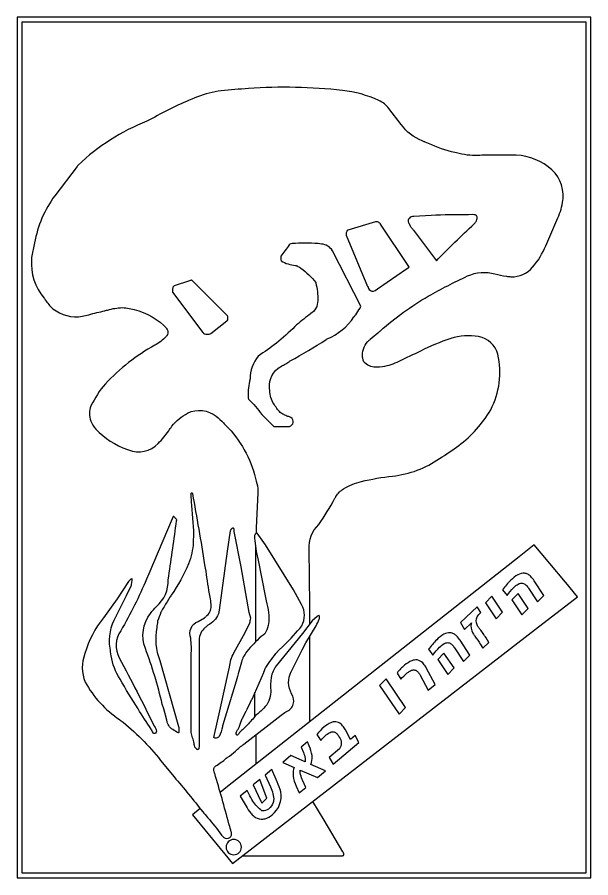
# Model space of a CAD drawing. Extents: x 2039 to 3439, y 250 to 1150.
# Drawn here: x 2839 to 3439, y 250 to 1150 of the extents above; entities that cross this region are included whole.
import ezdxf

# ---------------------------------------------------------------- set-up
doc = ezdxf.new("R2010")
doc.units = 0
doc.header["$MEASUREMENT"] = 0

msp = doc.modelspace()

# ---------------------------------------------------------------- linework, layer by layer
for points in [[(2838.81, 250), (3438.81, 250), (3438.81, 1150), (2838.81, 1150)], [(2843.81, 255.01), (3433.81, 255.01), (3433.81, 1144.99), (2843.81, 1144.99)], [(3335.27, 544.504), (3328.56, 537.546), (3339.88, 520.789), (3346.59, 527.746)], [(3362.71, 547.346), (3356.19, 540.584), (3366.74, 525.003), (3373.25, 531.764)], [(3285.24, 485.019), (3278.72, 478.256), (3289.27, 462.674), (3295.78, 469.436)], [(3224.66, 457.97), (3217.95, 451.012), (3238.24, 421.024), (3244.94, 427.982)], [(3085.72, 347.132), (3093.69, 330.276), (3094.79, 327.924), (3099.85, 333.167), (3099.15, 335.176), (3092.59, 352.914)]]:
    msp.add_lwpolyline(points, close=True)
for points in [[(3144.92, 515.526), (3144.92, 535.096), (3144.38, 593.504, -0.23468), (3154.28, 619.376, 0.0279209), (3171.21, 646.914, 0.0066491), (3171.63, 647.699, -0.0105191), (3172.28, 648.777, -0.123731), (3180.25, 656.813, -0.0816561), (3198.8, 664.359, -0.0359933), (3231.44, 670.043, 0.125428), (3280.65, 688.467, 0.0121986), (3300.74, 702.089, 0.0968951), (3334.1, 739.427, 0.178405), (3341.56, 797.443, 0.292025), (3321.51, 815.964, 0.12723), (3292.28, 813.907, 0.0417159), (3260.72, 800.774, 0.0061244), (3238.05, 789.897, -0.0611744), (3220.88, 784.311, -0.109804), (3208.88, 784.801, -0.0550368), (3205.62, 785.977, -0.190294), (3200.74, 791.464, -0.0355839), (3200.41, 792.641, -0.0245128), (3200.13, 794.404, -0.211128), (3205.21, 810.379, -0.0217397), (3205.99, 811.261, -0.0083423), (3208.13, 813.221, -0.0196316), (3216.11, 819.884, 0.0350121), (3218.74, 822.139, -0.0466343), (3268.86, 858.301, -0.0194048), (3309.89, 879.371, -0.174468), (3338.6, 881.625, 0.0246933), (3350.47, 879.175, 0.0270532), (3355.29, 878.587, 0.233732), (3378, 888.485, 0.077123), (3391.69, 911.025), (3404.5, 940.131, 0.060436), (3409.68, 958.555), (3409.84, 960.221, 0.26255), (3394.3, 993.639, 0.172701), (3355.45, 1005.79), (3337.56, 1005.79, 0.01951), (3320.81, 1005.4, -0.0729643), (3298.26, 1008.04), (3293.23, 1009.32, -0.0423949), (3265.62, 1019.31, 0.0074229), (3264.58, 1019.8), (3262.36, 1020.69, -0.143003), (3240.58, 1037.76), (3227.72, 1054.61, 0.120456), (3217.06, 1062.82, 0.083197), (3179.05, 1073.44, 0.0443601), (3080.68, 1075.43, 0.0058218), (3052.23, 1073.1, 0.0540629), (3027.36, 1066.67, 0.0345747), (2982.76, 1045.59), (2974.5, 1041.33, 0.0957671), (2902.45, 995.207), (2901.9, 994.423), (2901.51, 993.737), (2878.12, 963.357, 0.116137), (2857.02, 913.965), (2853.87, 898.579), (2853.75, 896.913, 0.194922), (2866.93, 856.144), (2867.36, 855.655, 0.0360756), (2874.71, 846.247), (2876.04, 845.169, 0.214677), (2906.94, 837.231, 0.0150358), (2913.61, 838.897, -0.0083745), (2930.41, 843.013, 0.0124761), (2931.25, 843.209, 0.0049129), (2933.38, 843.797, -0.0667971), (2948.71, 846.247, -0.057012), (2956.04, 845.364, -0.140242), (2992.14, 827.627, -0.019333), (2993.95, 825.764, -0.0326741), (2995.15, 824.294, -0.118568), (2996.42, 821.061, -0.142067), (2995.92, 818.023, -0.074537), (2994.9, 816.454), (2994.46, 815.964, -0.0742764), (2982.72, 806.949, 0.0772156), (2931.12, 766.573, 0.0670462), (2915.96, 743.543, 0.192197), (2915.78, 727.667, 0.110148), (2920.98, 719.337, 0.121214), (2954.04, 697.874), (2955.15, 697.483, 0.308723), (2986.28, 704.343, 0.0388417), (2997.32, 717.573, -0.0083284), (3000.61, 722.179, -0.110237), (3017.1, 735.997, -0.28748), (3046.96, 732.664, -0.0480504), (3054.56, 725.707, 0.0069009), (3056.06, 724.04, 0.0122717), (3056.94, 723.159, -0.141113), (3087.96, 667.69, 0.0099396), (3088.01, 667.494), (3088.81, 664.947, -0.0646082), (3090.62, 654.559), (3090.55, 652.696), (3088.72, 616.143), (3088.72, 610.331)], [(3074.62, 273.043), (3179.03, 273.043, 0.0497483), (3179.73, 273.338, 0.013695), (3179.99, 273.436, 0.255417), (3180.56, 274.513, 0.0747979), (3180.45, 275.2, 0.0278757), (3180.26, 275.592), (3179.99, 276.18, 0.0291716), (3179.47, 277.258), (3159.76, 310.284), (3148.11, 329.846)]]:
    msp.add_lwpolyline(points, format="xyb")
for points in [[(3310.8, 943.365, 0.0177026), (3271.77, 942.679), (3253.77, 941.503, 0.601962), (3248.13, 935.035, -0.0702087), (3249.25, 933.173, 0.0629527), (3250.98, 930.086, -0.0133326), (3253.36, 927.293), (3277.25, 895.149, -0.0118586), (3316.72, 933.859, 0.0236964), (3317.78, 934.839, 0.0484585), (3318.77, 936.211, 0.150096), (3320.05, 940.523, 0.279697), (3318.52, 942.875, 0.0295801), (3317.92, 943.169, 0.0844527), (3315.38, 943.561)], [(3248.83, 888.598), (3247.62, 890.424), (3218.88, 933.649, 0.0326295), (3218.62, 934.159, 0.109008), (3217.47, 935.129, 0.21135), (3213.76, 935.872), (3184.7, 927.456, 0.181667), (3182.92, 924.336, 0.100384), (3182.84, 922.176), (3205.4, 868.487, -0.129631), (3205.98, 867.244, 0.137954), (3206.91, 865.339, 0.375984), (3213.33, 864.217), (3215.8, 865.85), (3246.16, 886.746)], [(3168.53, 905.831, 0.239107), (3156.99, 912.789, 0.0508577), (3129.83, 913.475), (3128.01, 913.279), (3127.84, 913.279, 0.0816012), (3125.07, 912.985, 0.152753), (3123.24, 911.809, -0.0121625), (3114.45, 899.951, 0.0336411), (3114.46, 899.363, 0.0195562), (3114.86, 895.443, 0.0302921), (3114.89, 895.247, 0.123023), (3129.93, 890.445, 0.0297763), (3130.28, 890.249), (3130.47, 890.249, -0.0519204), (3131.61, 889.857, -0.046725), (3135.04, 887.897), (3135.65, 887.505, -0.0691439), (3151.08, 872.609, -0.02693), (3151.13, 872.217, -0.0732197), (3153.17, 853.597, -0.281181), (3145.35, 839.779, -0.0198803), (3144.34, 838.701, 0.0307558), (3129.32, 826.549, -0.0269475), (3109.94, 809.104, -0.0177713), (3090.95, 795.581, 0.169587), (3082.35, 771.767, 0.0662413), (3080.27, 752.754), (3080.27, 752.363, 0.113776), (3080.62, 750.893), (3080.73, 750.697, -0.0303291), (3094.75, 734.429), (3095.62, 733.547), (3107.32, 721.884), (3123.77, 722.08, 0.639507), (3125.19, 731.293, 0.0597949), (3121.97, 732.469, -0.0853365), (3119.81, 733.35, 0.0482194), (3117.98, 734.33), (3117.71, 734.527, -0.0820114), (3113.96, 736.584, -0.0588075), (3107.33, 745.699, -0.159863), (3103.14, 759.223, -0.2867), (3111.58, 782.644, -0.0202358), (3117.14, 786.074), (3117.35, 786.173, 0.0554735), (3121.93, 788.819, -0.055528), (3124.41, 790.484, 0.0171292), (3161.9, 812.927, -0.0077293), (3162.89, 813.514, 0.151437), (3191.11, 836.544, 0.0153598), (3192.86, 838.897, -0.0082967), (3197.41, 845.757, 0.114232), (3198.2, 847.913)], [(3058.82, 837.792), (3021.51, 874.828, 0.0816711), (3020.52, 874.759, -0.0220059), (3018.95, 874.427), (3003.01, 869.225, 0.0903203), (3002.16, 868.371, 0.113893), (3001.13, 864.917, 0.102322), (3001.34, 862.315), (3032.89, 820.319, 0.124362), (3034.62, 818.962, 0.0873897), (3037.56, 818.441, 0.179113), (3041.44, 819.38), (3058.23, 832.447, 0.0114954), (3058.41, 832.58, 0.209293), (3059.24, 834.466, 0.0270665), (3059.17, 836.341, 0.0965704)], [(3118.01, 493.446, 0.0299597), (3136.54, 513.439, 0.254176), (3136.32, 535.684), (3127.77, 550.973), (3098.38, 598.11), (3089.93, 610.556, 0.05203), (3089.14, 610.459), (3088.77, 610.36, 0.192896), (3087.25, 608.4, 0.0297192), (3087.17, 608.106, 0.0130846), (3087.06, 607.323, 0.059123), (3087, 604.676), (3087.23, 602.814), (3088.7, 591.153), (3090.84, 582.039), (3098.25, 544.896), (3099.09, 539.751, -0.0346391), (3101.67, 527.256, -0.131172), (3100.01, 509.322, -0.186923), (3094.09, 502.266, 0.0481), (3079.08, 486.489, 0.100482), (3073.36, 475.61, -0.0146921), (3067.7, 455.716), (3053.87, 409.95, 0.0127083), (3053.41, 407.892, -0.0713495), (3050.22, 397.896, -0.0978433), (3049.48, 397.112, -0.165845), (3046.04, 396.132, -0.139262), (3044.56, 396.622), (3051.53, 427.786), (3059.73, 465.614), (3060.77, 470.319, -0.0911794), (3065.48, 485.214), (3077.19, 506.48), (3082.02, 516.574, 0.0438106), (3083.06, 521.425), (3081.5, 527.354), (3072.96, 575.179), (3065.79, 612.32, -0.0127071), (3065.71, 612.713, -0.0344305), (3065.7, 612.909, 0.0128947), (3065.68, 613.986, 0.0856575), (3065.49, 614.966, 0.0127044), (3065.41, 615.163, 0.2294), (3064.71, 615.653, 0.0302883), (3064.51, 615.653, 0.0421662), (3064.14, 615.554, 0.0646175), (3063.37, 615.163, 0.146311), (3061.76, 613.3), (3061.7, 612.909), (3058.53, 591.544), (3050.08, 529.804), (3049.26, 525.983, -0.17408), (3038.35, 514.026, 0.0045178), (3035.53, 511.674, 0.221233), (3029.04, 498.444), (3029.12, 462.772), (3029.18, 432.784), (3029.28, 388.39, -0.0914553), (3028.7, 384.96, -0.0723372), (3028.39, 384.47, -0.0498301), (3028.18, 384.274, -0.195012), (3027.54, 383.98, -0.109978), (3026.95, 384.176, -0.0382277), (3026.6, 384.47, -0.0823555), (3025.27, 385.744), (3025.1, 386.038, -0.105549), (3023.79, 390.546, 0.0785983), (3022.32, 396.524, -0.0711299), (3020.78, 402.012, -0.0096497), (3020.73, 402.453), (3020.7, 481.784, -0.0298466), (3020.72, 482.715, 0.0509292), (3020.33, 500.6, -0.415226), (3028.24, 518.142), (3034.72, 521.964, 0.0390983), (3037.17, 524.219, 0.283605), (3041.54, 536.174, 0.054078), (3039.18, 550.483, 0.0091837), (3035.24, 577.236, 0.0054254), (3022.48, 651.765, 0.183425), (3020.92, 652.109, 0.081987), (3020.57, 652.01, 0.112109), (3020.33, 651.814, 0.0231157), (3020.33, 651.52), (3020.92, 641.623, -0.0125074), (3021.05, 639.466), (3023.14, 612.713, -0.0559331), (3023.08, 605.754, 0.0131854), (3022.98, 600.854, -0.0690615), (3018.16, 578.51, -0.0516606), (2999.94, 545.68, 0.0148695), (2998.9, 543.916, -0.0290518), (2998.55, 543.329), (2995.57, 538.624, 0.0089063), (2989.28, 528.139), (2989.18, 527.844, 0.0138879), (2985.69, 518.24, 0.0128273), (2984.8, 511.674, 0.136827), (2987.88, 477.179), (3007.59, 408.284), (3007.9, 407.157), (3007.9, 403.678, -0.0567271), (3007.76, 402.11, -0.0830804), (3007.61, 401.718, -0.36542), (3007.29, 401.62, -0.0233201), (3007.05, 401.718, -0.0296925), (3001.56, 404.952, -0.218437), (2995.21, 414.752), (2995.16, 414.948), (2992.05, 426.806), (2990.61, 431.609, 0.0297952), (2972.88, 489.82, -0.262606), (2978.32, 526.472, -0.0541573), (2984.52, 533.626, 0.224274), (2996.77, 561.753, 0.0061212), (3005.02, 619.769), (3005.5, 623.394, 0.0346974), (3005.65, 623.689, 0.238074), (3005.51, 624.718, -0.0291572), (3003.48, 627.119, 0.0744605), (3002.72, 627.903, 0.0893884), (3002.41, 628, 0.202436), (3002.03, 627.853, 0.0162688), (3001.95, 627.706), (3000.74, 625.403), (2976.59, 568.024), (2974.2, 562.439, -0.0302686), (2947.16, 508.44, 0.28586), (2945.62, 479.922, -0.0082837), (2982.32, 408.382, -0.119238), (2984.64, 403.188, -0.143667), (2983.36, 401.326, -0.0991117), (2982.45, 400.836), (2982.28, 400.836, -0.2501), (2981.2, 401.228, -0.0172875), (2980.98, 401.62, 0.0263427), (2978.78, 405.54, -0.0126381), (2965.21, 426.709, -0.0193534), (2946.58, 457.872, -0.119321), (2937.2, 482.274, -0.0164888), (2936.02, 490.016, -0.174871), (2942.34, 523.434, 0.0072107), (2942.81, 524.414), (2953.23, 545.093), (2958.12, 555.48, 0.0130989), (2958.47, 556.656), (2959.14, 561.066, 0.0208224), (2959.15, 563.026, 0.0267592), (2958.02, 562.34), (2957.8, 562.144), (2955.97, 560.479), (2955.41, 559.989), (2955.26, 559.694), (2943.27, 541.564), (2929.12, 521.964, 0.103121), (2909.58, 484.43, 0.187179), (2909.86, 454.639, 0.120107), (2945.95, 415.438), (2946.57, 414.948, -0.0615858), (2988.84, 372.71), (3003.01, 355.56, -0.0088586), (3032.87, 319.006, -0.0077488), (3037.9, 313.028, -0.0251684), (3052.51, 294.702, 0.0171225), (3053.74, 293.232, 0.300901), (3059.75, 291.468, 0.407029), (3062.98, 296.368, 0.0480385), (3062.74, 298.034, 0.0193714), (3060.5, 305.482, -0.0169182), (3060.39, 305.776, -0.0107168), (3060.26, 306.266, 0.0084365), (3045.4, 359.382), (3045.3, 359.578, -0.0546668), (3044.65, 362.126, -0.0305325), (3044.53, 363.302, -0.207256), (3045.82, 366.34, -0.0441013), (3046.7, 366.928, 0.0324382), (3057.46, 374.964), (3058.32, 375.65), (3058.57, 375.846, 0.038192), (3067.09, 382.412, -0.0374728), (3076.02, 389.762), (3114.93, 420.142, -0.0061664), (3119.9, 423.67, 0.49953), (3125.87, 442.389, -0.252364), (3125.39, 465.614, -0.0086263), (3125.73, 466.153), (3136.95, 488.546), (3140.71, 495.799), (3151.46, 513.634, 0.0254517), (3154.69, 520.494, 0.0779879), (3155, 522.16, 0.0867395), (3154.72, 524.12, 0.538564), (3153.93, 524.414, 0.0488267), (3152.55, 523.336), (3147.42, 518.829), (3137.34, 505.5), (3109.73, 471.69, 0.104969), (3104.37, 459.636, 0.0571715), (3103.97, 445.622), (3104.03, 444.25, -0.198288), (3096.72, 427.394, -0.0250107), (3088.2, 419.75, -0.0244282), (3079.69, 409.95, -0.0136233), (3071.46, 401.914), (3071.29, 401.718, 0.0126495), (3070.13, 400.15, -0.0851748), (3069.28, 399.268, -0.0967099), (3069, 399.17, -0.225322), (3068.63, 399.17, -0.0975954), (3068.42, 399.366, -0.201195), (3067.96, 402.012, -0.0590595), (3068.27, 402.796, -0.0476349), (3069.79, 405.344, 0.0807701), (3071.39, 408.382), (3071.51, 408.676, -0.0399919), (3074.23, 416.419, -0.030236), (3074.55, 417.104, 0.0115698), (3084.03, 436.019, -0.0096342), (3084.43, 436.9), (3096.66, 464.732, 0.007701), (3097.04, 465.909, -0.0591668), (3098.6, 469.73), (3098.78, 470.024, -0.0262474), (3111.05, 486.39), (3111.17, 486.586)], [(3389.7, 545.19), (3379.57, 560.576, 0.0522096), (3375.95, 565.183, 0.0786428), (3372.84, 567.534, 0.0955011), (3369.32, 568.514, 0.140931), (3362.57, 566.946, 0.074963), (3355.06, 561.164, 0.0420564), (3346.54, 551.266), (3351.21, 545.289, -0.0350592), (3358.19, 553.422, -0.0747833), (3362.98, 557.244, -0.109839), (3366.42, 558.224, -0.0962677), (3368.31, 557.93, -0.106729), (3371.27, 555.873, -0.0517792), (3373.74, 552.834), (3383.1, 538.526)], [(3323.64, 527.453), (3320.1, 533.332), (3302.48, 516.869), (3306.72, 509.812), (3313.88, 516.476, 0.214221), (3315.54, 505.696, 0.0221686), (3317.52, 502.756, -0.0225217), (3323.37, 494.034), (3325.73, 490.114), (3332.11, 496.092), (3329.3, 500.796, 0.0325316), (3322.81, 510.009, -0.0313529), (3320.82, 512.753, -0.0333746), (3319.94, 514.516, -0.22648), (3320.01, 522.749, -0.0943914)], [(3312.23, 482.862), (3302.1, 498.346, 0.0522096), (3298.48, 502.952, 0.0786428), (3295.37, 505.206, 0.0955011), (3291.85, 506.284, 0.140931), (3285.1, 504.716, 0.074963), (3277.6, 498.836, 0.0420564), (3269.07, 488.939), (3273.75, 482.96, -0.0350592), (3280.72, 491.192, -0.0747833), (3285.51, 494.916, -0.109839), (3288.95, 495.896, -0.0962677), (3290.84, 495.602, -0.106729), (3293.8, 493.642, -0.0517792), (3296.27, 490.506), (3305.63, 476.199)], [(3275.91, 452.189), (3266.73, 469.436, 0.0526078), (3263.86, 473.749), (3263.01, 474.729, 0.165941), (3257.33, 477.766, 0.123972), (3251.75, 476.982, 0.0847461), (3244.07, 472.279, 0.0536084), (3236.1, 464.144), (3240.19, 457.872, -0.0282265), (3246.25, 463.85, -0.0310045), (3248.66, 465.614, -0.0860393), (3252.17, 467.28, -0.175977), (3255.75, 466.986, -0.108712), (3258.42, 464.83, -0.0506678), (3260.37, 461.89), (3268.74, 446.112)], [(3187.42, 394.564), (3182.12, 404.56, 0.0506986), (3179.19, 408.97, 0.0387089), (3177.55, 410.636, 0.163393), (3172.11, 413.086, 0.11663), (3166.92, 412.204, 0.0759407), (3159.63, 407.5, 0.0500665), (3152.16, 399.758), (3156.25, 393.584, -0.0370688), (3162.12, 399.366, -0.0117993), (3163.15, 400.248, -0.0858644), (3167.25, 402.502, -0.127163), (3169.86, 402.796, -0.0736575), (3171.12, 402.306, -0.101254), (3173.57, 400.248, -0.0472683), (3175.62, 397.21, -0.333993), (3175.78, 384.764), (3165.3, 375.944), (3169.19, 368.692), (3196.23, 391.33), (3192.33, 398.68)], [(3145.87, 368.594, 0.100718), (3147.29, 376.728, 0.0143107), (3147.21, 377.806, 0.0690813), (3144.14, 388.096), (3142.39, 392.31), (3135.74, 386.724), (3138.17, 381.138, -0.067478), (3140.08, 374.866, -0.109737), (3139.89, 371.24), (3125.09, 377.806), (3116.66, 370.652), (3128.62, 365.36, 0.110375), (3127.35, 357.52, 0.0137893), (3127.45, 356.442, 0.0696451), (3130.62, 345.956), (3133.72, 338.704), (3140.69, 344.584), (3137.71, 351.248, -0.0072887), (3136.99, 352.914, -0.0606102), (3134.94, 359.774, -0.0820619), (3134.93, 362.616), (3152.85, 354.776), (3161.3, 361.832)], [(3094.85, 320.084, -0.0849802), (3085.42, 329.982, -0.0542807), (3081.18, 337.92), (3079.26, 341.448), (3072.15, 335.47), (3078.19, 324.886, 0.0431132), (3083.05, 317.732, 0.0528793), (3086.5, 314.4, 0.153505), (3093.95, 311.362, 0.0760579), (3097.77, 311.754, 0.115202), (3105.55, 315.968, 0.278697), (3114.47, 339.782, 0.0465088), (3110.88, 350.268), (3105.28, 363.302), (3098.22, 357.324), (3103.7, 344.976, -0.0388841), (3106.28, 337.92, -0.0884084), (3107.07, 330.962, -0.0478852), (3106.66, 328.806, -0.149337), (3102.07, 322.24), (3101.52, 321.848, -0.185006), (3095.55, 319.986, -0.0313352)], [(3057.3, 282.06, 1), (3073.33, 282.06, 1)]]:
    msp.add_lwpolyline(points, format="xyb", close=True)
for points in [[(3030.17, 322.308), (3022.18, 315.87), (3064.09, 264.909), (3381.1, 509.91), (3425.04, 543.916), (3412.64, 558.714), (3412.39, 559.009), (3379.69, 598.11), (3363.76, 585.566), (3058.93, 345.466), (3051.05, 339.125)], [(3087.91, 597.449), (3087.91, 496.49)], [(3144.92, 413.2), (3144.92, 414.654), (3144.92, 502.56), (3144.92, 502.79)], [(3087.44, 418.868), (3087.44, 443.369), (3087.44, 443.745)], [(3088.64, 368.87), (3088.64, 369.378), (3088.64, 399.616)]]:
    msp.add_lwpolyline(points)

doc.saveas('drawing.dxf')
